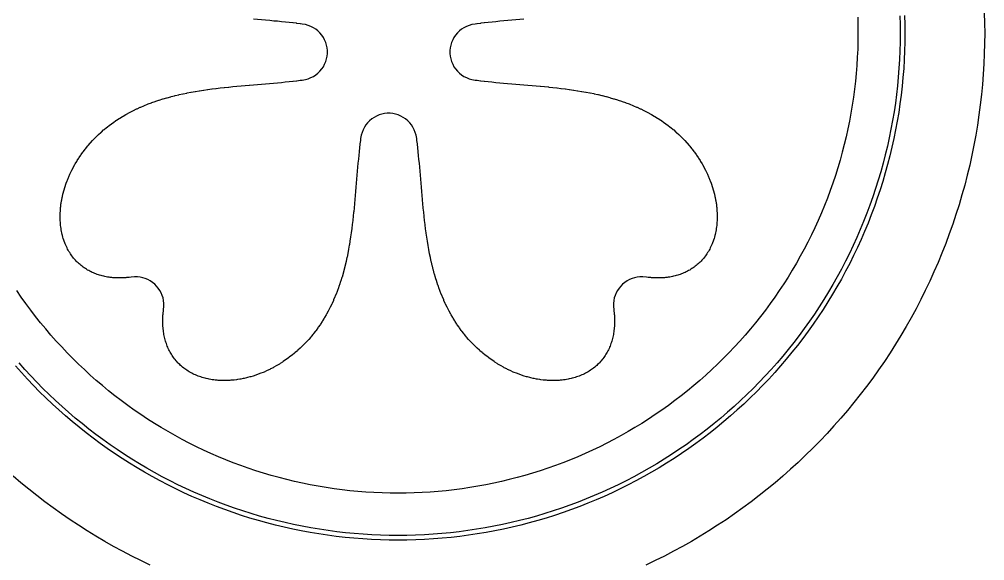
# Model space of a CAD drawing. Header units: metres. Extents: x 10 to 1210, y 10 to 2773.
# Drawn here: x 1004.3 to 1210, y 926.6 to 1042 of the extents above; entities that cross this region are included whole.
import ezdxf

# ---------------------------------------------------------------- set-up
doc = ezdxf.new("R2010")
doc.units = ezdxf.units.M
for name, color, linetype in [('ACIKLIK', 5, 'Continuous'), ('CAM_SABLON', 4, 'Continuous'), ('DIS_KENAR_V91_Z3', 1, 'Continuous'), ('LAMBA_T4_Z4', 3, 'Continuous')]:
    doc.layers.add(name, color=color, linetype=linetype)

msp = doc.modelspace()

# ---------------------------------------------------------------- linework, layer by layer
at = {"layer": 'ACIKLIK'}
msp.add_lwpolyline([(1182.94, 1042.42), (1182.98, 1040.71), (1183, 1039), (1183, 1039), (1182.98, 1037.29), (1182.94, 1035.58), (1182.86, 1033.87), (1182.76, 1032.16), (1182.63, 1030.46), (1182.46, 1028.76), (1182.27, 1027.06), (1182.05, 1025.36), (1181.79, 1023.67), (1181.51, 1021.98), (1181.2, 1020.3), (1180.86, 1018.62), (1180.49, 1016.96), (1180.09, 1015.29), (1179.66, 1013.64), (1179.2, 1011.99), (1178.72, 1010.35), (1178.2, 1008.72), (1177.66, 1007.09), (1177.09, 1005.48), (1176.49, 1003.88), (1175.86, 1002.29), (1175.21, 1000.71), (1174.53, 999.14), (1173.82, 997.58), (1173.08, 996.04), (1172.32, 994.51), (1171.53, 992.99), (1170.71, 991.49), (1169.87, 990), (1169, 988.53), (1168.11, 987.07), (1167.19, 985.63), (1166.24, 984.2), (1165.28, 982.79), (1164.28, 981.4), (1163.27, 980.02), (1162.22, 978.67), (1161.16, 977.33), (1160.07, 976.01), (1158.96, 974.71), (1157.83, 973.43), (1156.67, 972.16), (1155.49, 970.92), (1154.3, 969.7), (1153.08, 968.51), (1151.84, 967.33), (1150.57, 966.17), (1149.29, 965.04), (1147.99, 963.93), (1146.67, 962.84), (1145.33, 961.78), (1143.98, 960.73), (1142.6, 959.72), (1141.21, 958.72), (1139.8, 957.76), (1138.37, 956.81), (1136.93, 955.89), (1135.47, 955), (1134, 954.13), (1132.51, 953.29), (1131.01, 952.47), (1129.49, 951.68), (1127.96, 950.92), (1126.42, 950.18), (1124.86, 949.47), (1123.29, 948.79), (1121.71, 948.14), (1120.12, 947.51), (1118.52, 946.91), (1116.91, 946.34), (1115.28, 945.8), (1113.65, 945.28), (1112.01, 944.8), (1110.36, 944.34), (1108.71, 943.91), (1107.04, 943.51), (1105.38, 943.14), (1103.7, 942.8), (1102.02, 942.49), (1100.33, 942.21), (1098.64, 941.95), (1096.94, 941.73), (1095.24, 941.54), (1093.54, 941.37), (1091.84, 941.24), (1090.13, 941.14), (1088.42, 941.06), (1086.71, 941.02), (1085, 941), (1083.29, 941.02), (1081.58, 941.06), (1079.87, 941.14), (1078.16, 941.24), (1076.46, 941.37), (1074.76, 941.54), (1073.06, 941.73), (1071.36, 941.95), (1069.67, 942.21), (1067.98, 942.49), (1066.3, 942.8), (1064.62, 943.14), (1062.96, 943.51), (1061.29, 943.91), (1059.64, 944.34), (1057.99, 944.8), (1056.35, 945.28), (1054.72, 945.8), (1053.09, 946.34), (1051.48, 946.91), (1049.88, 947.51), (1048.29, 948.14), (1046.71, 948.79), (1045.14, 949.47), (1043.58, 950.18), (1042.04, 950.92), (1040.51, 951.68), (1038.99, 952.47), (1037.49, 953.29), (1036, 954.13), (1034.53, 955), (1033.07, 955.89), (1031.63, 956.81), (1030.2, 957.76), (1028.79, 958.72), (1027.4, 959.72), (1026.02, 960.73), (1024.67, 961.78), (1023.33, 962.84), (1022.01, 963.93), (1020.71, 965.04), (1019.43, 966.17), (1018.16, 967.33), (1016.92, 968.51), (1015.7, 969.7), (1014.51, 970.92), (1013.33, 972.16), (1012.17, 973.43), (1011.04, 974.71), (1009.93, 976.01), (1008.84, 977.33), (1007.78, 978.67), (1006.73, 980.02), (1005.72, 981.4), (1004.72, 982.79), (1003.76, 984.2)], dxfattribs=at)
at = {"layer": 'CAM_SABLON'}
msp.add_lwpolyline([(1191.93, 1042.73), (1191.98, 1040.87), (1192, 1039), (1192, 1039), (1191.98, 1037.13), (1191.93, 1035.27), (1191.85, 1033.4), (1191.74, 1031.54), (1191.59, 1029.67), (1191.41, 1027.82), (1191.2, 1025.96), (1190.96, 1024.11), (1190.68, 1022.26), (1190.37, 1020.42), (1190.03, 1018.58), (1189.66, 1016.75), (1189.26, 1014.93), (1188.82, 1013.11), (1188.35, 1011.31), (1187.85, 1009.51), (1187.32, 1007.72), (1186.76, 1005.94), (1186.17, 1004.16), (1185.55, 1002.4), (1184.89, 1000.65), (1184.21, 998.92), (1183.49, 997.19), (1182.75, 995.48), (1181.97, 993.78), (1181.17, 992.09), (1180.34, 990.42), (1179.47, 988.77), (1178.58, 987.13), (1177.66, 985.5), (1176.72, 983.89), (1175.74, 982.3), (1174.74, 980.72), (1173.71, 979.17), (1172.65, 977.63), (1171.56, 976.11), (1170.45, 974.61), (1169.32, 973.12), (1168.15, 971.66), (1166.97, 970.22), (1165.75, 968.8), (1164.52, 967.4), (1163.25, 966.03), (1161.97, 964.67), (1160.66, 963.34), (1159.33, 962.03), (1157.97, 960.75), (1156.6, 959.48), (1155.2, 958.25), (1153.78, 957.03), (1152.34, 955.85), (1150.88, 954.68), (1149.39, 953.55), (1147.89, 952.44), (1146.37, 951.35), (1144.83, 950.29), (1143.28, 949.26), (1141.7, 948.26), (1140.11, 947.28), (1138.5, 946.34), (1136.87, 945.42), (1135.23, 944.53), (1133.58, 943.66), (1131.91, 942.83), (1130.22, 942.03), (1128.52, 941.25), (1126.81, 940.51), (1125.08, 939.79), (1123.35, 939.11), (1121.6, 938.45), (1119.84, 937.83), (1118.06, 937.24), (1116.28, 936.68), (1114.49, 936.15), (1112.69, 935.65), (1110.89, 935.18), (1109.07, 934.74), (1107.25, 934.34), (1105.42, 933.97), (1103.58, 933.63), (1101.74, 933.32), (1099.89, 933.04), (1098.04, 932.8), (1096.18, 932.59), (1094.33, 932.41), (1092.46, 932.26), (1090.6, 932.15), (1088.73, 932.07), (1086.87, 932.02), (1085, 932), (1083.13, 932.02), (1081.27, 932.07), (1079.4, 932.15), (1077.54, 932.26), (1075.67, 932.41), (1073.82, 932.59), (1071.96, 932.8), (1070.11, 933.04), (1068.26, 933.32), (1066.42, 933.63), (1064.58, 933.97), (1062.75, 934.34), (1060.93, 934.74), (1059.11, 935.18), (1057.31, 935.65), (1055.51, 936.15), (1053.72, 936.68), (1051.94, 937.24), (1050.16, 937.83), (1048.4, 938.45), (1046.65, 939.11), (1044.92, 939.79), (1043.19, 940.51), (1041.48, 941.25), (1039.78, 942.03), (1038.09, 942.83), (1036.42, 943.66), (1034.77, 944.53), (1033.13, 945.42), (1031.5, 946.34), (1029.89, 947.28), (1028.3, 948.26), (1026.72, 949.26), (1025.17, 950.29), (1023.63, 951.35), (1022.11, 952.44), (1020.61, 953.55), (1019.12, 954.68), (1017.66, 955.85), (1016.22, 957.03), (1014.8, 958.25), (1013.4, 959.48), (1012.03, 960.75), (1010.67, 962.03), (1009.34, 963.34), (1008.03, 964.67), (1006.75, 966.03), (1005.48, 967.4), (1004.25, 968.8)], dxfattribs=at)
at = {"layer": 'DIS_KENAR_V91_Z3'}
for points in [[(1209.92, 1043.36), (1209.98, 1041.18), (1210, 1039), (1210, 1039), (1209.98, 1036.82), (1209.92, 1034.64), (1209.83, 1032.46), (1209.7, 1030.28), (1209.52, 1028.11), (1209.32, 1025.93), (1209.07, 1023.77), (1208.78, 1021.6), (1208.46, 1019.45), (1208.1, 1017.29), (1207.7, 1015.15), (1207.27, 1013.01), (1206.8, 1010.88), (1206.29, 1008.76), (1205.74, 1006.65), (1205.16, 1004.55), (1204.54, 1002.45), (1203.88, 1000.37), (1203.19, 998.3), (1202.46, 996.25), (1201.7, 994.2), (1200.9, 992.17), (1200.06, 990.16), (1199.19, 988.16), (1198.29, 986.17), (1197.35, 984.2), (1196.38, 982.25), (1195.37, 980.32), (1194.33, 978.4), (1193.25, 976.5), (1192.15, 974.62), (1191.01, 972.76), (1189.83, 970.92), (1188.63, 969.1), (1187.39, 967.3), (1186.13, 965.53), (1184.83, 963.77), (1183.5, 962.04), (1182.14, 960.33), (1180.76, 958.65), (1179.34, 956.99), (1177.89, 955.36), (1176.42, 953.75), (1174.92, 952.17), (1173.39, 950.61), (1171.83, 949.08), (1170.25, 947.58), (1168.64, 946.11), (1167.01, 944.66), (1165.35, 943.24), (1163.67, 941.86), (1161.96, 940.5), (1160.23, 939.17), (1158.47, 937.87), (1156.7, 936.61), (1154.9, 935.37), (1153.08, 934.17), (1151.24, 932.99), (1149.38, 931.85), (1147.5, 930.75), (1145.6, 929.67), (1143.68, 928.63), (1141.75, 927.62), (1139.8, 926.65), (1137.83, 925.71)], [(1111.82, 1041.98), (1110.94, 1041.91), (1110.08, 1041.83), (1109.23, 1041.76), (1108.38, 1041.69), (1107.54, 1041.62), (1106.7, 1041.54), (1105.87, 1041.46), (1105.05, 1041.38), (1104.23, 1041.3), (1104.19, 1041.29), (1103.43, 1041.21), (1103.38, 1041.2), (1102.64, 1041.12), (1102.58, 1041.11), (1101.85, 1041.02), (1101.79, 1041.02), (1101.43, 1040.97), (1100.69, 1040.84), (1100.12, 1040.68), (1099.56, 1040.46), (1099.03, 1040.18), (1098.53, 1039.86), (1098.07, 1039.49), (1097.64, 1039.07), (1097.26, 1038.61), (1096.92, 1038.12), (1096.64, 1037.6), (1096.41, 1037.05), (1096.23, 1036.48), (1096.11, 1035.89), (1096.05, 1035.3), (1096.05, 1034.7), (1096.11, 1034.11), (1096.23, 1033.52), (1096.41, 1032.95), (1096.64, 1032.4), (1096.92, 1031.88), (1097.26, 1031.39), (1097.64, 1030.93), (1098.07, 1030.51), (1098.53, 1030.14), (1099.03, 1029.82), (1099.56, 1029.54), (1100.12, 1029.32), (1100.69, 1029.16), (1101.43, 1029.03), (1101.79, 1028.98), (1101.85, 1028.98), (1102.58, 1028.89), (1102.64, 1028.88), (1103.38, 1028.8), (1103.43, 1028.79), (1104.19, 1028.71), (1104.23, 1028.7), (1105, 1028.62), (1105.83, 1028.54), (1106.66, 1028.46), (1107.5, 1028.39), (1108.35, 1028.31), (1109.21, 1028.24), (1110.07, 1028.17), (1110.94, 1028.09), (1111.81, 1028.02), (1112.68, 1027.95), (1112.68, 1027.95), (1113.55, 1027.87), (1113.56, 1027.87), (1114.42, 1027.8), (1114.44, 1027.79), (1115.3, 1027.72), (1115.32, 1027.71), (1116.18, 1027.63), (1116.21, 1027.63), (1117.06, 1027.55), (1117.1, 1027.54), (1117.95, 1027.45), (1117.98, 1027.45), (1118.83, 1027.36), (1118.87, 1027.35), (1119.71, 1027.25), (1119.76, 1027.25), (1120.6, 1027.14), (1120.65, 1027.14), (1121.48, 1027.02), (1121.53, 1027.02), (1122.36, 1026.9), (1122.42, 1026.89), (1123.23, 1026.76), (1123.3, 1026.75), (1124.11, 1026.62), (1124.18, 1026.61), (1124.98, 1026.47), (1125.05, 1026.45), (1125.85, 1026.3), (1125.93, 1026.29), (1126.71, 1026.13), (1126.79, 1026.11), (1127.57, 1025.94), (1127.66, 1025.92), (1128.42, 1025.74), (1128.51, 1025.72), (1129.27, 1025.53), (1129.36, 1025.5), (1130.11, 1025.3), (1130.21, 1025.27), (1130.94, 1025.06), (1131.05, 1025.03), (1131.77, 1024.8), (1131.88, 1024.77), (1132.63, 1024.52), (1132.75, 1024.48), (1133.45, 1024.23), (1133.56, 1024.19), (1134.25, 1023.93), (1134.37, 1023.88), (1135.04, 1023.61), (1135.16, 1023.56), (1135.82, 1023.28), (1135.95, 1023.22), (1136.59, 1022.93), (1136.72, 1022.87), (1137.35, 1022.56), (1137.48, 1022.49), (1138.1, 1022.17), (1138.23, 1022.1), (1138.84, 1021.77), (1138.97, 1021.7), (1139.56, 1021.36), (1139.69, 1021.28), (1140.27, 1020.92), (1140.4, 1020.84), (1140.97, 1020.47), (1141.1, 1020.38), (1141.65, 1020), (1141.78, 1019.91), (1142.31, 1019.52), (1142.45, 1019.42), (1142.97, 1019.01), (1143.1, 1018.91), (1143.6, 1018.5), (1143.73, 1018.39), (1144.22, 1017.96), (1144.35, 1017.85), (1144.82, 1017.41), (1144.94, 1017.3), (1145.4, 1016.85), (1145.53, 1016.73), (1145.97, 1016.27), (1146.09, 1016.15), (1146.52, 1015.68), (1146.63, 1015.55), (1147.04, 1015.07), (1147.16, 1014.94), (1147.55, 1014.46), (1147.66, 1014.32), (1148.04, 1013.82), (1148.14, 1013.68), (1148.51, 1013.18), (1148.61, 1013.04), (1148.95, 1012.53), (1149.05, 1012.38), (1149.38, 1011.87), (1149.47, 1011.71), (1149.78, 1011.2), (1149.87, 1011.04), (1150.16, 1010.52), (1150.25, 1010.36), (1150.52, 1009.83), (1150.6, 1009.66), (1150.85, 1009.13), (1150.93, 1008.97), (1151.17, 1008.44), (1151.24, 1008.27), (1151.45, 1007.73), (1151.52, 1007.56), (1151.72, 1007.03), (1151.78, 1006.85), (1151.96, 1006.32), (1152.02, 1006.13), (1152.17, 1005.61), (1152.23, 1005.42), (1152.36, 1004.9), (1152.41, 1004.71), (1152.53, 1004.19), (1152.57, 1003.99), (1152.67, 1003.48), (1152.71, 1003.28), (1152.79, 1002.78), (1152.82, 1002.57), (1152.88, 1002.08), (1152.9, 1001.87), (1152.94, 1001.38), (1152.96, 1001.17), (1152.98, 1000.69), (1152.99, 1000.47), (1153, 1000.01), (1153, 999.79), (1152.99, 999.34), (1152.98, 999.11), (1152.95, 998.68), (1152.93, 998.44), (1152.89, 998.02), (1152.86, 997.78), (1152.81, 997.38), (1152.77, 997.14), (1152.7, 996.75), (1152.65, 996.51), (1152.57, 996.14), (1152.5, 995.89), (1152.41, 995.54), (1152.33, 995.28), (1152.23, 994.95), (1152.14, 994.69), (1152.02, 994.38), (1151.92, 994.12), (1151.79, 993.83), (1151.67, 993.57), (1151.54, 993.29), (1151.41, 993.03), (1151.27, 992.77), (1151.12, 992.52), (1150.97, 992.27), (1150.81, 992.02), (1150.65, 991.79), (1150.48, 991.55), (1150.32, 991.33), (1150.13, 991.09), (1149.96, 990.89), (1149.75, 990.66), (1149.58, 990.47), (1149.36, 990.25), (1149.18, 990.08), (1148.95, 989.87), (1148.76, 989.7), (1148.52, 989.5), (1148.33, 989.35), (1148.08, 989.16), (1147.87, 989.02), (1147.62, 988.85), (1147.4, 988.71), (1147.15, 988.56), (1146.92, 988.43), (1146.66, 988.29), (1146.42, 988.17), (1146.15, 988.04), (1145.9, 987.93), (1145.64, 987.82), (1145.37, 987.72), (1145.11, 987.63), (1144.83, 987.53), (1144.58, 987.45), (1144.28, 987.37), (1144.03, 987.3), (1143.72, 987.23), (1143.48, 987.17), (1143.16, 987.11), (1142.91, 987.07), (1142.58, 987.02), (1142.34, 986.99), (1142, 986.95), (1141.77, 986.92), (1141.41, 986.9), (1141.19, 986.89), (1140.82, 986.87), (1140.61, 986.87), (1140.22, 986.86), (1140.02, 986.87), (1139.63, 986.88), (1139.43, 986.89), (1139.03, 986.91), (1138.85, 986.93), (1138.44, 986.97), (1138.26, 986.99), (1137.94, 987.03), (1137.13, 987.1), (1136.55, 987.1), (1135.97, 987.04), (1135.4, 986.92), (1134.85, 986.75), (1134.31, 986.52), (1133.79, 986.25), (1133.31, 985.92), (1132.86, 985.55), (1132.45, 985.14), (1132.08, 984.69), (1131.75, 984.21), (1131.48, 983.69), (1131.25, 983.15), (1131.08, 982.6), (1130.96, 982.03), (1130.9, 981.45), (1130.9, 980.86), (1130.97, 980.11), (1131.01, 979.74), (1131.03, 979.56), (1131.07, 979.15), (1131.09, 978.97), (1131.11, 978.57), (1131.12, 978.37), (1131.13, 977.98), (1131.14, 977.78), (1131.13, 977.39), (1131.13, 977.18), (1131.11, 976.81), (1131.1, 976.59), (1131.08, 976.23), (1131.05, 976), (1131.01, 975.66), (1130.98, 975.42), (1130.93, 975.09), (1130.89, 974.84), (1130.83, 974.52), (1130.77, 974.28), (1130.7, 973.97), (1130.63, 973.72), (1130.55, 973.42), (1130.47, 973.17), (1130.37, 972.89), (1130.28, 972.63), (1130.18, 972.36), (1130.07, 972.1), (1129.96, 971.85), (1129.83, 971.58), (1129.71, 971.34), (1129.57, 971.08), (1129.44, 970.85), (1129.29, 970.6), (1129.15, 970.38), (1128.98, 970.13), (1128.84, 969.92), (1128.65, 969.67), (1128.5, 969.48), (1128.3, 969.24), (1128.13, 969.05), (1127.92, 968.82), (1127.75, 968.64), (1127.53, 968.42), (1127.34, 968.25), (1127.11, 968.04), (1126.91, 967.87), (1126.67, 967.68), (1126.45, 967.52), (1126.21, 967.35), (1125.98, 967.19), (1125.73, 967.03), (1125.48, 966.88), (1125.23, 966.73), (1124.97, 966.59), (1124.71, 966.46), (1124.43, 966.33), (1124.17, 966.21), (1123.88, 966.08), (1123.62, 965.98), (1123.31, 965.86), (1123.05, 965.77), (1122.72, 965.67), (1122.46, 965.59), (1122.11, 965.5), (1121.86, 965.43), (1121.49, 965.35), (1121.25, 965.3), (1120.86, 965.23), (1120.62, 965.19), (1120.22, 965.14), (1119.98, 965.11), (1119.56, 965.07), (1119.32, 965.05), (1118.89, 965.02), (1118.66, 965.01), (1118.21, 965), (1117.99, 965), (1117.53, 965.01), (1117.31, 965.02), (1116.83, 965.04), (1116.62, 965.06), (1116.13, 965.1), (1115.92, 965.12), (1115.43, 965.18), (1115.22, 965.21), (1114.72, 965.29), (1114.52, 965.33), (1114.01, 965.43), (1113.81, 965.47), (1113.29, 965.59), (1113.1, 965.64), (1112.58, 965.77), (1112.39, 965.83), (1111.87, 965.98), (1111.68, 966.04), (1111.15, 966.22), (1110.97, 966.28), (1110.44, 966.48), (1110.27, 966.55), (1109.73, 966.76), (1109.56, 966.83), (1109.03, 967.07), (1108.87, 967.15), (1108.34, 967.4), (1108.17, 967.48), (1107.64, 967.75), (1107.48, 967.84), (1106.96, 968.13), (1106.8, 968.22), (1106.29, 968.53), (1106.13, 968.62), (1105.62, 968.95), (1105.47, 969.05), (1104.96, 969.39), (1104.82, 969.49), (1104.32, 969.86), (1104.18, 969.96), (1103.68, 970.34), (1103.54, 970.45), (1103.06, 970.84), (1102.93, 970.96), (1102.45, 971.37), (1102.32, 971.48), (1101.85, 971.91), (1101.73, 972.03), (1101.27, 972.47), (1101.15, 972.6), (1100.7, 973.06), (1100.59, 973.18), (1100.15, 973.65), (1100.04, 973.78), (1099.61, 974.27), (1099.5, 974.4), (1099.09, 974.9), (1098.99, 975.03), (1098.58, 975.55), (1098.48, 975.69), (1098.09, 976.22), (1098, 976.35), (1097.62, 976.9), (1097.53, 977.03), (1097.16, 977.6), (1097.08, 977.73), (1096.72, 978.31), (1096.64, 978.44), (1096.3, 979.03), (1096.23, 979.16), (1095.9, 979.77), (1095.83, 979.9), (1095.51, 980.52), (1095.44, 980.65), (1095.13, 981.28), (1095.07, 981.41), (1094.78, 982.05), (1094.72, 982.18), (1094.44, 982.84), (1094.39, 982.96), (1094.12, 983.63), (1094.07, 983.75), (1093.81, 984.44), (1093.77, 984.55), (1093.52, 985.25), (1093.48, 985.36), (1093.26, 986.03), (1093.23, 986.13), (1093, 986.86), (1092.97, 986.97), (1092.76, 987.7), (1092.73, 987.8), (1092.52, 988.55), (1092.5, 988.65), (1092.31, 989.4), (1092.28, 989.5), (1092.1, 990.26), (1092.08, 990.35), (1091.91, 991.13), (1091.89, 991.21), (1091.73, 992), (1091.71, 992.08), (1091.56, 992.88), (1091.55, 992.95), (1091.4, 993.76), (1091.39, 993.83), (1091.26, 994.64), (1091.25, 994.71), (1091.12, 995.53), (1091.11, 995.59), (1090.99, 996.42), (1090.98, 996.47), (1090.87, 997.31), (1090.86, 997.36), (1090.76, 998.2), (1090.75, 998.24), (1090.65, 999.09), (1090.65, 999.13), (1090.55, 999.98), (1090.55, 1000.02), (1090.46, 1000.87), (1090.46, 1000.91), (1090.37, 1001.76), (1090.37, 1001.79), (1090.29, 1002.65), (1090.29, 1002.68), (1090.21, 1003.54), (1090.21, 1003.56), (1090.13, 1004.43), (1090.13, 1004.44), (1090.05, 1005.31), (1090.05, 1005.32), (1089.98, 1006.18), (1089.91, 1007.06), (1089.83, 1007.92), (1089.76, 1008.77), (1089.69, 1009.62), (1089.62, 1010.46), (1089.54, 1011.3), (1089.46, 1012.13), (1089.38, 1012.95), (1089.3, 1013.77), (1089.29, 1013.81), (1089.21, 1014.57), (1089.2, 1014.62), (1089.12, 1015.36), (1089.11, 1015.42), (1089.02, 1016.15), (1089.02, 1016.21), (1088.97, 1016.57), (1088.84, 1017.31), (1088.68, 1017.88), (1088.46, 1018.44), (1088.18, 1018.97), (1087.86, 1019.47), (1087.49, 1019.93), (1087.07, 1020.36), (1086.61, 1020.74), (1086.12, 1021.08), (1085.6, 1021.36), (1085.05, 1021.59), (1084.48, 1021.77), (1083.89, 1021.89), (1083.3, 1021.95), (1082.7, 1021.95), (1082.11, 1021.89), (1081.52, 1021.77), (1080.95, 1021.59), (1080.4, 1021.36), (1079.88, 1021.08), (1079.39, 1020.74), (1078.93, 1020.36), (1078.51, 1019.93), (1078.14, 1019.47), (1077.82, 1018.97), (1077.54, 1018.44), (1077.32, 1017.88), (1077.16, 1017.31), (1077.03, 1016.57), (1076.98, 1016.21), (1076.98, 1016.15), (1076.89, 1015.42), (1076.88, 1015.36), (1076.8, 1014.62), (1076.79, 1014.57), (1076.71, 1013.81), (1076.7, 1013.77), (1076.62, 1013), (1076.54, 1012.17), (1076.46, 1011.34), (1076.39, 1010.5), (1076.31, 1009.65), (1076.24, 1008.79), (1076.17, 1007.93), (1076.09, 1007.06), (1076.02, 1006.19), (1075.95, 1005.32), (1075.95, 1005.32), (1075.87, 1004.45), (1075.87, 1004.44), (1075.8, 1003.58), (1075.79, 1003.56), (1075.72, 1002.7), (1075.71, 1002.68), (1075.63, 1001.82), (1075.63, 1001.79), (1075.55, 1000.94), (1075.54, 1000.9), (1075.45, 1000.05), (1075.45, 1000.02), (1075.36, 999.17), (1075.35, 999.13), (1075.25, 998.29), (1075.25, 998.24), (1075.14, 997.4), (1075.14, 997.35), (1075.02, 996.52), (1075.02, 996.47), (1074.9, 995.64), (1074.89, 995.58), (1074.76, 994.77), (1074.75, 994.7), (1074.62, 993.89), (1074.61, 993.82), (1074.47, 993.02), (1074.45, 992.95), (1074.3, 992.15), (1074.29, 992.07), (1074.13, 991.29), (1074.11, 991.21), (1073.94, 990.43), (1073.92, 990.34), (1073.74, 989.58), (1073.72, 989.49), (1073.53, 988.73), (1073.5, 988.64), (1073.3, 987.89), (1073.27, 987.79), (1073.06, 987.06), (1073.03, 986.95), (1072.8, 986.23), (1072.77, 986.12), (1072.52, 985.37), (1072.48, 985.25), (1072.23, 984.55), (1072.19, 984.44), (1071.93, 983.75), (1071.88, 983.63), (1071.61, 982.96), (1071.56, 982.84), (1071.28, 982.18), (1071.22, 982.05), (1070.93, 981.41), (1070.87, 981.28), (1070.56, 980.65), (1070.49, 980.52), (1070.17, 979.9), (1070.1, 979.77), (1069.77, 979.16), (1069.7, 979.03), (1069.36, 978.44), (1069.28, 978.31), (1068.92, 977.73), (1068.84, 977.6), (1068.47, 977.03), (1068.38, 976.9), (1068, 976.35), (1067.91, 976.22), (1067.52, 975.69), (1067.42, 975.55), (1067.01, 975.03), (1066.91, 974.9), (1066.5, 974.4), (1066.39, 974.27), (1065.96, 973.78), (1065.85, 973.65), (1065.41, 973.18), (1065.3, 973.06), (1064.85, 972.6), (1064.73, 972.47), (1064.27, 972.03), (1064.15, 971.91), (1063.68, 971.48), (1063.55, 971.37), (1063.07, 970.96), (1062.94, 970.84), (1062.46, 970.45), (1062.32, 970.34), (1061.82, 969.96), (1061.68, 969.86), (1061.18, 969.49), (1061.04, 969.39), (1060.53, 969.05), (1060.38, 968.95), (1059.87, 968.62), (1059.71, 968.53), (1059.2, 968.22), (1059.04, 968.13), (1058.52, 967.84), (1058.36, 967.75), (1057.83, 967.48), (1057.66, 967.4), (1057.13, 967.15), (1056.97, 967.07), (1056.44, 966.83), (1056.27, 966.76), (1055.73, 966.55), (1055.56, 966.48), (1055.03, 966.28), (1054.85, 966.22), (1054.32, 966.04), (1054.13, 965.98), (1053.61, 965.83), (1053.42, 965.77), (1052.9, 965.64), (1052.71, 965.59), (1052.19, 965.47), (1051.99, 965.43), (1051.48, 965.33), (1051.28, 965.29), (1050.78, 965.21), (1050.57, 965.18), (1050.08, 965.12), (1049.87, 965.1), (1049.38, 965.06), (1049.17, 965.04), (1048.69, 965.02), (1048.47, 965.01), (1048.01, 965), (1047.79, 965), (1047.34, 965.01), (1047.11, 965.02), (1046.68, 965.05), (1046.44, 965.07), (1046.02, 965.11), (1045.78, 965.14), (1045.38, 965.19), (1045.14, 965.23), (1044.75, 965.3), (1044.51, 965.35), (1044.14, 965.43), (1043.89, 965.5), (1043.54, 965.59), (1043.28, 965.67), (1042.95, 965.77), (1042.69, 965.86), (1042.38, 965.98), (1042.12, 966.08), (1041.83, 966.21), (1041.57, 966.33), (1041.29, 966.46), (1041.03, 966.59), (1040.77, 966.73), (1040.52, 966.88), (1040.27, 967.03), (1040.02, 967.19), (1039.79, 967.35), (1039.55, 967.52), (1039.33, 967.68), (1039.09, 967.87), (1038.89, 968.04), (1038.66, 968.25), (1038.47, 968.42), (1038.25, 968.64), (1038.08, 968.82), (1037.87, 969.05), (1037.7, 969.24), (1037.5, 969.48), (1037.35, 969.67), (1037.16, 969.92), (1037.02, 970.13), (1036.85, 970.38), (1036.71, 970.6), (1036.56, 970.85), (1036.43, 971.08), (1036.29, 971.34), (1036.17, 971.58), (1036.04, 971.85), (1035.93, 972.1), (1035.82, 972.36), (1035.72, 972.63), (1035.63, 972.89), (1035.53, 973.17), (1035.45, 973.42), (1035.37, 973.72), (1035.3, 973.97), (1035.23, 974.28), (1035.17, 974.52), (1035.11, 974.84), (1035.07, 975.09), (1035.02, 975.42), (1034.99, 975.66), (1034.95, 976), (1034.92, 976.23), (1034.9, 976.59), (1034.89, 976.81), (1034.87, 977.18), (1034.87, 977.39), (1034.86, 977.78), (1034.87, 977.98), (1034.88, 978.37), (1034.89, 978.57), (1034.91, 978.97), (1034.93, 979.15), (1034.97, 979.56), (1034.99, 979.74), (1035.03, 980.06), (1035.1, 980.87), (1035.1, 981.45), (1035.04, 982.03), (1034.92, 982.6), (1034.75, 983.15), (1034.52, 983.69), (1034.25, 984.21), (1033.92, 984.69), (1033.55, 985.14), (1033.14, 985.55), (1032.69, 985.92), (1032.21, 986.25), (1031.69, 986.52), (1031.15, 986.75), (1030.6, 986.92), (1030.03, 987.04), (1029.45, 987.1), (1028.86, 987.1), (1028.11, 987.03), (1028.11, 987.03), (1027.74, 986.99), (1027.56, 986.97), (1027.15, 986.93), (1026.97, 986.91), (1026.57, 986.89), (1026.37, 986.88), (1025.98, 986.87), (1025.78, 986.86), (1025.39, 986.87), (1025.18, 986.87), (1024.81, 986.89), (1024.59, 986.9), (1024.23, 986.92), (1024, 986.95), (1023.66, 986.99), (1023.42, 987.02), (1023.09, 987.07), (1022.84, 987.11), (1022.52, 987.17), (1022.28, 987.23), (1021.97, 987.3), (1021.72, 987.37), (1021.42, 987.45), (1021.17, 987.53), (1020.89, 987.63), (1020.63, 987.72), (1020.36, 987.82), (1020.1, 987.93), (1019.85, 988.04), (1019.58, 988.17), (1019.34, 988.29), (1019.08, 988.43), (1018.85, 988.56), (1018.6, 988.71), (1018.38, 988.85), (1018.13, 989.02), (1017.92, 989.16), (1017.67, 989.35), (1017.48, 989.5), (1017.24, 989.7), (1017.05, 989.87), (1016.82, 990.08), (1016.64, 990.25), (1016.42, 990.47), (1016.25, 990.66), (1016.04, 990.89), (1015.87, 991.09), (1015.68, 991.33), (1015.52, 991.55), (1015.35, 991.79), (1015.19, 992.02), (1015.03, 992.27), (1014.88, 992.52), (1014.73, 992.77), (1014.59, 993.03), (1014.46, 993.29), (1014.33, 993.57), (1014.21, 993.83), (1014.08, 994.12), (1013.98, 994.38), (1013.86, 994.69), (1013.77, 994.95), (1013.67, 995.28), (1013.59, 995.54), (1013.5, 995.89), (1013.43, 996.14), (1013.35, 996.51), (1013.3, 996.75), (1013.23, 997.14), (1013.19, 997.38), (1013.14, 997.78), (1013.11, 998.02), (1013.07, 998.44), (1013.05, 998.68), (1013.02, 999.11), (1013.01, 999.34), (1013, 999.79), (1013, 1000.01), (1013.01, 1000.47), (1013.02, 1000.69), (1013.04, 1001.17), (1013.06, 1001.38), (1013.1, 1001.87), (1013.12, 1002.08), (1013.18, 1002.57), (1013.21, 1002.78), (1013.29, 1003.28), (1013.33, 1003.48), (1013.43, 1003.99), (1013.47, 1004.19), (1013.59, 1004.71), (1013.64, 1004.9), (1013.77, 1005.42), (1013.83, 1005.61), (1013.98, 1006.13), (1014.04, 1006.32), (1014.22, 1006.85), (1014.28, 1007.03), (1014.48, 1007.56), (1014.55, 1007.73), (1014.76, 1008.27), (1014.83, 1008.44), (1015.07, 1008.97), (1015.15, 1009.13), (1015.4, 1009.66), (1015.48, 1009.83), (1015.75, 1010.36), (1015.84, 1010.52), (1016.13, 1011.04), (1016.22, 1011.2), (1016.53, 1011.71), (1016.62, 1011.87), (1016.95, 1012.38), (1017.05, 1012.53), (1017.39, 1013.04), (1017.49, 1013.18), (1017.86, 1013.68), (1017.96, 1013.82), (1018.34, 1014.32), (1018.45, 1014.46), (1018.84, 1014.94), (1018.96, 1015.07), (1019.37, 1015.55), (1019.48, 1015.68), (1019.91, 1016.15), (1020.03, 1016.27), (1020.47, 1016.73), (1020.6, 1016.85), (1021.06, 1017.3), (1021.18, 1017.41), (1021.65, 1017.85), (1021.78, 1017.96), (1022.27, 1018.39), (1022.4, 1018.5), (1022.9, 1018.91), (1023.03, 1019.01), (1023.55, 1019.42), (1023.69, 1019.52), (1024.22, 1019.91), (1024.35, 1020), (1024.9, 1020.38), (1025.03, 1020.47), (1025.6, 1020.84), (1025.73, 1020.92), (1026.31, 1021.28), (1026.44, 1021.36), (1027.03, 1021.7), (1027.16, 1021.77), (1027.77, 1022.1), (1027.9, 1022.17), (1028.52, 1022.49), (1028.65, 1022.56), (1029.28, 1022.87), (1029.41, 1022.93), (1030.05, 1023.22), (1030.18, 1023.28), (1030.84, 1023.56), (1030.96, 1023.61), (1031.63, 1023.88), (1031.75, 1023.93), (1032.44, 1024.19), (1032.55, 1024.23), (1033.25, 1024.48), (1033.36, 1024.52), (1034.03, 1024.74), (1034.13, 1024.77), (1034.86, 1025), (1034.97, 1025.03), (1035.7, 1025.24), (1035.8, 1025.27), (1036.55, 1025.48), (1036.65, 1025.5), (1037.4, 1025.69), (1037.5, 1025.72), (1038.26, 1025.9), (1038.35, 1025.92), (1039.13, 1026.09), (1039.21, 1026.11), (1040, 1026.27), (1040.08, 1026.29), (1040.88, 1026.44), (1040.95, 1026.45), (1041.76, 1026.6), (1041.83, 1026.61), (1042.64, 1026.74), (1042.71, 1026.75), (1043.53, 1026.88), (1043.59, 1026.89), (1044.42, 1027.01), (1044.47, 1027.02), (1045.31, 1027.13), (1045.36, 1027.14), (1046.2, 1027.24), (1046.24, 1027.25), (1047.09, 1027.35), (1047.13, 1027.35), (1047.98, 1027.45), (1048.02, 1027.45), (1048.87, 1027.54), (1048.91, 1027.54), (1049.76, 1027.63), (1049.79, 1027.63), (1050.65, 1027.71), (1050.68, 1027.71), (1051.54, 1027.79), (1051.56, 1027.79), (1052.43, 1027.87), (1052.44, 1027.87), (1053.31, 1027.95), (1053.32, 1027.95), (1054.18, 1028.02), (1055.06, 1028.09), (1055.92, 1028.17), (1056.77, 1028.24), (1057.62, 1028.31), (1058.46, 1028.38), (1059.3, 1028.46), (1060.13, 1028.54), (1060.95, 1028.62), (1061.77, 1028.7), (1061.81, 1028.71), (1062.57, 1028.79), (1062.62, 1028.8), (1063.36, 1028.88), (1063.42, 1028.89), (1064.15, 1028.98), (1064.21, 1028.98), (1064.57, 1029.03), (1065.31, 1029.16), (1065.88, 1029.32), (1066.44, 1029.54), (1066.97, 1029.82), (1067.47, 1030.14), (1067.93, 1030.51), (1068.36, 1030.93), (1068.74, 1031.39), (1069.08, 1031.88), (1069.36, 1032.4), (1069.59, 1032.95), (1069.77, 1033.52), (1069.89, 1034.11), (1069.95, 1034.7), (1069.95, 1035.3), (1069.89, 1035.89), (1069.77, 1036.48), (1069.59, 1037.05), (1069.36, 1037.6), (1069.08, 1038.12), (1068.74, 1038.61), (1068.36, 1039.07), (1067.93, 1039.49), (1067.47, 1039.86), (1066.97, 1040.18), (1066.44, 1040.46), (1065.88, 1040.68), (1065.31, 1040.84), (1064.57, 1040.97), (1064.21, 1041.02), (1064.15, 1041.02), (1063.42, 1041.11), (1063.36, 1041.12), (1062.62, 1041.2), (1062.57, 1041.21), (1061.81, 1041.29), (1061.77, 1041.3), (1061, 1041.38), (1060.17, 1041.46), (1059.34, 1041.54), (1058.5, 1041.61), (1057.65, 1041.69), (1056.79, 1041.76), (1055.93, 1041.83), (1055.06, 1041.91), (1054.19, 1041.98)], [(1032.17, 925.71), (1030.2, 926.65), (1028.25, 927.62), (1026.32, 928.63), (1024.4, 929.67), (1022.5, 930.75), (1020.62, 931.85), (1018.76, 932.99), (1016.92, 934.17), (1015.1, 935.37), (1013.3, 936.61), (1011.53, 937.87), (1009.77, 939.17), (1008.04, 940.5), (1006.33, 941.86), (1004.65, 943.24), (1002.99, 944.66)]]:
    msp.add_lwpolyline(points, dxfattribs=at)
at = {"layer": 'LAMBA_T4_Z4'}
msp.add_lwpolyline([(1192.93, 1042.77), (1192.98, 1040.88), (1193, 1039), (1193, 1039), (1192.98, 1037.12), (1192.93, 1035.23), (1192.85, 1033.35), (1192.74, 1031.47), (1192.59, 1029.59), (1192.41, 1027.71), (1192.19, 1025.84), (1191.95, 1023.97), (1191.67, 1022.11), (1191.36, 1020.25), (1191.02, 1018.39), (1190.64, 1016.55), (1190.23, 1014.71), (1189.79, 1012.87), (1189.32, 1011.05), (1188.82, 1009.23), (1188.28, 1007.42), (1187.71, 1005.63), (1187.12, 1003.84), (1186.49, 1002.06), (1185.83, 1000.3), (1185.14, 998.54), (1184.41, 996.8), (1183.66, 995.07), (1182.88, 993.36), (1182.07, 991.66), (1181.23, 989.97), (1180.36, 988.3), (1179.46, 986.64), (1178.53, 985), (1177.57, 983.38), (1176.59, 981.77), (1175.58, 980.18), (1174.54, 978.61), (1173.47, 977.05), (1172.37, 975.52), (1171.25, 974), (1170.1, 972.51), (1168.93, 971.03), (1167.73, 969.58), (1166.51, 968.15), (1165.26, 966.73), (1163.99, 965.34), (1162.69, 963.98), (1161.37, 962.63), (1160.02, 961.31), (1158.66, 960.01), (1157.27, 958.74), (1155.85, 957.49), (1154.42, 956.27), (1152.97, 955.07), (1151.49, 953.9), (1150, 952.75), (1148.48, 951.63), (1146.95, 950.53), (1145.39, 949.46), (1143.82, 948.42), (1142.23, 947.41), (1140.62, 946.43), (1139, 945.47), (1137.36, 944.54), (1135.7, 943.64), (1134.03, 942.77), (1132.34, 941.93), (1130.64, 941.12), (1128.93, 940.34), (1127.2, 939.59), (1125.46, 938.86), (1123.7, 938.17), (1121.94, 937.51), (1120.16, 936.88), (1118.37, 936.29), (1116.58, 935.72), (1114.77, 935.18), (1112.95, 934.68), (1111.13, 934.21), (1109.29, 933.77), (1107.45, 933.36), (1105.61, 932.98), (1103.75, 932.64), (1101.89, 932.33), (1100.03, 932.05), (1098.16, 931.81), (1096.29, 931.59), (1094.41, 931.41), (1092.53, 931.26), (1090.65, 931.15), (1088.77, 931.07), (1086.88, 931.02), (1085, 931), (1083.12, 931.02), (1081.23, 931.07), (1079.35, 931.15), (1077.47, 931.26), (1075.59, 931.41), (1073.71, 931.59), (1071.84, 931.81), (1069.97, 932.05), (1068.11, 932.33), (1066.25, 932.64), (1064.39, 932.98), (1062.55, 933.36), (1060.71, 933.77), (1058.87, 934.21), (1057.05, 934.68), (1055.23, 935.18), (1053.42, 935.72), (1051.63, 936.29), (1049.84, 936.88), (1048.06, 937.51), (1046.3, 938.17), (1044.54, 938.86), (1042.8, 939.59), (1041.07, 940.34), (1039.36, 941.12), (1037.66, 941.93), (1035.97, 942.77), (1034.3, 943.64), (1032.64, 944.54), (1031, 945.47), (1029.38, 946.43), (1027.77, 947.41), (1026.18, 948.42), (1024.61, 949.46), (1023.05, 950.53), (1021.52, 951.63), (1020, 952.75), (1018.51, 953.9), (1017.03, 955.07), (1015.58, 956.27), (1014.15, 957.49), (1012.73, 958.74), (1011.34, 960.01), (1009.98, 961.31), (1008.63, 962.63), (1007.31, 963.98), (1006.01, 965.34), (1004.74, 966.73), (1003.49, 968.15)], dxfattribs=at)

doc.saveas('drawing.dxf')
